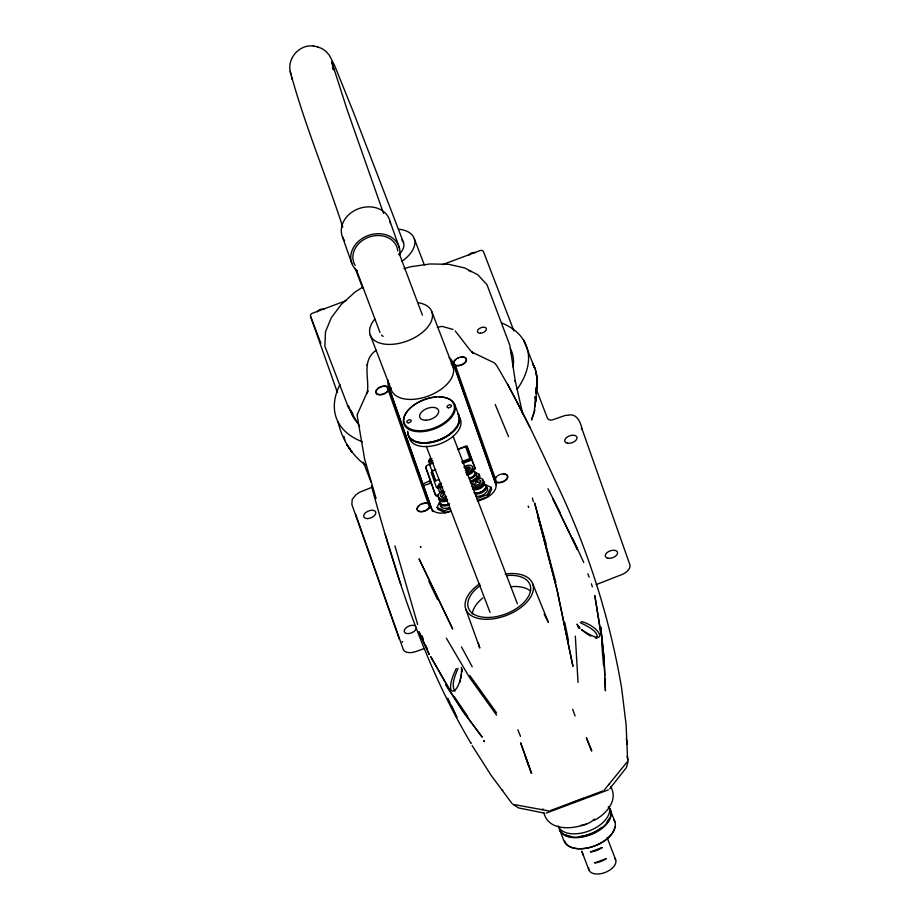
<?xml version="1.0" encoding="UTF-8"?>
<svg xmlns="http://www.w3.org/2000/svg" width="920" height="920" viewBox="0 0 920 920"><rect width="100%" height="100%" fill="white"/><g stroke="black" fill="none" stroke-linecap="round" stroke-linejoin="round"><path stroke-width="1.38" d="M376.28 350.232C360.916 360.663 369.863 378.269 367.218 393.162L367.885 390.712L357.5 414.011L357.293 416.403L364.607 458.999L376.061 498.375M534.934 409.894L531.495 420.003L534.106 412.401L535.854 396.704M461.679 670.415L461.679 669.38L461.644 672.186L461.564 668.771M332.603 68.931L332.649 65.055L333.695 69.874L331.648 61.525L347.3 110.227L383.502 213.382M603.06 790.878L549.964 810.716M461.656 671.715L461.736 669.472C459.942 698.475 441.485 698.441 456.274 668.553M367.287 363.803L367.206 365.47M535.175 406.651L535.773 396.934M535.543 401.913L537.372 381.984L535.992 371.346L523.733 340.434M471.086 742.842L471.028 743.394C423.43 663.734 395.692 574.851 371.438 485.875M357.397 414.322L357.293 415M460.816 678.327L461.483 674.107M459.816 682.41L460.483 679.684M628.176 761.242L626.394 767.602L609.684 788.831M479.09 478.365L479.941 476.261L479.193 474.306L475.755 472.73M430.1 465.186L428.57 461.23L429.835 458.585M439.599 492.039L437.575 486.76L438.84 484.127L441.416 483.161M450.662 510.922L445.119 512.624L437.816 509.277L437.092 507.403L440.024 501.239M476.985 478.952L479.193 474.306M476.583 498.72L487.428 494.672L490.947 487.278L484.851 484.483A7.877 4.473 -21 0 1 484.874 490.636A7.877 4.473 -21 0 1 475.042 493.902M458.022 668.288C455.503 674.808 450.662 684.79 454.905 691.127M627.049 744.36L627.313 742.336L626.186 738.967M356.925 494.178L359.156 492.453L371.714 487.393M477.308 500.595L488.14 496.547L491.671 489.152L490.947 487.278M604.244 790.061L627.026 762.116M423.579 485.817L422.878 483.977L430.399 480.562L426.121 468.406A2.864 1.621 -21 0 1 426.523 467.026M356.097 494.5L352.233 499.33L351.842 504.413L399.418 639.4M594.32 820.283C606.107 814.257 618.677 800.181 610.661 786.531M362.56 287.236L355.074 292.065L341.274 304.44L331.349 317.664L325.496 331.729L324.863 346.207L348.082 406.686M433.205 462.817L430.732 464.025A1.426 0.816 -21 0 0 429.893 465.198L435.103 479.952A1.426 0.816 -21 0 0 436.471 480.297L439.127 479.596M435.781 469.522L433.308 470.741A1.426 0.816 -21 0 0 432.469 471.902L435.781 481.298M584.441 798.019L571.124 803.16M596.217 584.591L621.563 574.689A11.454 6.509 -21 0 0 629.855 564.65L582.268 429.663C580.716 423.016 577.61 413.793 568.962 414.954M437.334 327.451L441.922 326.347L453.008 329.44M345.909 300.725L312.409 313.237A2.864 2.357 -19.4 0 0 310.569 316.445L337.398 392.553M442.497 264.627L480.022 250.608A2.864 2.357 -19.4 0 1 483.552 251.804L513.9 330.878M457.47 449.316L465.52 446.315L465.945 447.407M457.631 449.65L467.015 446.142L475.26 468.751L472.581 469.752M430.491 464.036L427.926 464.991A2.864 1.621 -21 0 0 425.787 467.521L435.275 494.442A2.864 1.621 -21 0 0 438.495 494.971M461.805 461.587L469.844 458.585L470.269 459.678L462.219 462.691M462.495 463.45L471.879 459.942L467.015 446.142M423.418 485.518L431.319 483.172L435.608 495.328A2.864 1.621 -21 0 0 438.115 496.064M437.575 486.76L440.185 487.956L442.773 486.99M437.092 507.403L444.406 510.738L450.421 508.495M477.526 501.331L482.897 499.318A17.192 9.763 -21 0 0 495.742 484.092L453.042 362.928A34.373 19.515 -21 0 0 449.109 357.535M546.261 813.073L608.338 789.877M597.068 638.054C598.966 631.085 585.615 625.404 580.221 622.621M423.924 648.669L415.84 651.556A11.454 6.509 -21 0 1 403.224 649.324L355.649 514.337M403.937 268.72L410.492 266.777L429.95 263.971L448.695 264.305L464.542 267.892L477.836 274.804L486.967 284.671L509.829 345.276L515.372 381.662L515.188 380.765L522.79 414.034M586.04 824.101C572.389 829.426 548.814 831.185 543.984 813.154M313.743 46.057C299.92 43.976 287.258 57.822 290.191 71.426C304.474 124.303 325.829 175.041 342.803 227.067M317.342 46.805L321.897 48.541L325.887 51.325L329.325 55.188L334.535 65.354L353.602 112.654L403.523 242.592M595.251 637.939L596.562 638.101M513.762 804.494L548.527 810.876M313.352 46.034L317.745 46.828M544.559 813.165L518.581 807.932L512.877 804.31M581.382 621.552C601.864 626.945 609.385 648.543 581.831 629.763M568.169 415.242L565.34 415.403L552.529 419.819A4.289 3.53 -19.4 0 1 547.342 417.99L536.026 388.504M428.57 461.23L431.192 462.415M588.478 634.834L590.824 636.111M585.775 633.006L587.569 634.225M581.44 629.579L584.867 632.396M502.791 790.487L502.078 789.855M365.907 465.451C351.267 454.859 342.136 439.242 337.973 421.774M579.646 627.842L577.967 625.933L579.991 628.188M455.216 330.947L470.212 350.313L473.558 353.429L471.603 351.957L494.649 363.032L496.673 365.585C519.524 403.765 538.246 444.245 557.06 484.529C587.696 548.722 609.488 617.056 621.483 687.171M512.083 803.597L491.004 775.203L472.109 745.499M578.749 626.819L577.024 624.128L578.611 628.13M469.821 675.533L496.593 712.873M496.581 715.15L469.614 677.649L446.372 638.216M544.203 614.261L548.435 622.403L532.76 583.889M454.376 696.819L467.693 716.381M347.622 405.892L359.593 426.374M461.518 646.944L472.224 666.862M507.702 384.261L530.069 427.547M532.979 364.55L535.245 368.989L532.496 363.25M548.009 488.727L560.406 513.084M428.881 581.417L437.541 599.587M450.811 704.605L456.906 717.428L451.57 705.962M572.32 537.683L583.74 562.488M447.925 698.269L450.236 703.34M425.902 645.633L427.167 648.588M591.824 750.685L586.408 737.806L591.491 751.042M495.213 404.489L508.53 436.632M517.856 729.755L520.513 736.391M414.253 238.579L424.35 264.96M431.882 311.834L452.996 366.839M422.418 315.146L399.188 253.471M454.825 404.823L459.046 415.828M610.65 810.773L614.87 821.779M487.428 494.672L488.14 496.547M471.879 459.942L475.26 468.751M453.077 436.241L517.373 603.738M607.073 837.395L615.687 859.843M583.211 855.14L581.797 851.23L588.869 869.86M426.259 446.269L490.049 612.421M440.185 487.956L442.209 493.235M380.006 332.476L356.281 269.514M355.097 268.226L362.698 287.994M444.406 510.738L445.119 512.624M430.399 480.562L431.457 483.31M429.651 481.447L430.364 483.287M370.197 334.88L391.31 389.896M559.693 829.817L563.914 840.822A27.197 15.444 -21 0 0 596.735 844.985A27.197 15.444 -21 0 0 613.594 819.386M348.45 405.616L350.98 412.217M310.569 316.445L320.861 343.24M363.365 462.185L371.082 482.275M587.868 573.792L589.133 577.162M461.253 667.38L462.254 670.07M422.038 635.755L423.303 639.135M521.203 744.36L520.766 743.095L531.726 773.375M465.716 608.948L479.791 648.059L478.308 642.838M572.665 709.262L575.08 715.99M455.411 365.412L496.915 483.161M496.179 484.794L454.422 366.309A34.442 19.561 -21 0 0 450.489 360.916M390.022 221.363L399.487 248.216M465.52 446.315L470.269 459.678M431.135 472.409L436.333 487.163A2.864 1.621 -21 0 0 438.449 487.968M342.424 236.773L351.888 263.614M432.595 511.589L389.896 390.425A34.442 19.561 -21 0 1 389.551 383.686M387.159 387.044L429.858 508.208M524.894 755.021L528.851 766.44M520.754 743.049L531.254 773.329M385.25 534.324L400.855 584.637M591.399 583.797L592.331 586.868M394.956 545.916L417.668 624.542M627.106 756.206L628.107 759.759M546.101 543.927L534.601 503.01L555.784 582.371M621.552 687.481L626.106 724.719L627.635 760.426M290.191 71.426L291.019 74.669M291.433 76.59L292.249 79.798M532.462 498.019L533.312 501.687M564.765 622.426L568.433 640.389M344.068 436.436L344.827 440.139M535.095 396.566L535.797 400.188L535.29 397.486M535.153 397.371L535.819 401.338M601.588 641.815L603.566 665.608M575.322 636.122L578.036 682.433M604.796 675.487L604.095 658.755L600.748 627.244L604.095 658.755L605.44 690.817L604.911 678.27M355.143 265.397A22.908 18.848 -19.4 0 1 369.403 236.957A22.908 18.848 -19.4 0 1 397.773 250.941M383.077 336.409A22.908 13.006 -21 0 1 381.512 335.006M357.155 270.882A25.058 20.619 -19.4 0 1 367.966 235.589A25.058 20.619 -19.4 0 1 399.751 254.966M344.563 240.706A25.058 20.619 -19.4 0 1 358.501 208.748A25.058 20.619 -19.4 0 1 390.402 223.583M401.787 239.867A21.471 12.19 -21 0 1 398.877 254.656M594.389 819.099A14.317 8.13 -21 0 1 580.474 825.516M457.976 413.988A27.197 15.444 -21 0 1 437.793 440.864A27.197 15.444 -21 0 1 407.836 431.319M458.321 416.231A27.197 15.444 -21 0 1 441.278 443.336A27.197 15.444 -21 0 1 409.055 436.034M608.246 806.782A27.197 15.444 -21 0 1 593.377 832.956A27.197 15.444 -21 0 1 559.486 829.265M609.178 806.932A27.197 15.444 -21 0 1 588.834 831.013A27.197 15.444 -21 0 1 558.221 825.964M458.93 417.887A26.485 15.042 -21 0 1 446.959 436.057A26.485 15.042 -21 0 1 419.773 442.485M418.428 442.221A26.485 15.042 -21 0 1 415.921 441.485M414.793 441.013A26.485 15.042 -21 0 1 411.113 438.518M457.757 413.436A27.197 15.444 -21 0 1 438.702 439.909A27.197 15.444 -21 0 1 407.583 432.181M608.453 807.334A27.197 15.444 -21 0 1 591.41 834.44A27.197 15.444 -21 0 1 559.188 827.137M608.948 818.811A26.485 15.042 -21 0 1 606.912 822.135M601.692 827.402A26.485 15.042 -21 0 1 584.694 835.555M583.372 835.855A26.485 15.042 -21 0 1 579.439 836.475M570.952 836.337A26.485 15.042 -21 0 1 565.984 834.865M438.909 396.934A27.197 15.444 -21 0 1 447.844 421.095A27.197 15.444 -21 0 1 405.306 426.466A27.197 15.444 -21 0 1 429.628 398.107M430.974 397.808A27.197 15.444 -21 0 1 436.344 397.037M614.859 826.562A26.485 15.042 -21 0 1 594.607 846.032A26.485 15.042 -21 0 1 566.938 844.48M566.053 843.444A26.485 15.042 -21 0 1 564.799 841.121M614.525 858.026A14.317 8.13 -21 0 1 604.981 872.516A14.317 8.13 -21 0 1 588.627 867.709M500.664 474.306A6.727 3.818 -21 0 1 507.391 477.71A6.727 3.818 -21 0 1 497.375 482.322A6.727 3.818 -21 0 1 497.743 475.651M498.651 475.122A6.727 3.818 -21 0 1 499.64 474.662M503.447 474.168A6.727 3.818 -21 0 1 507.173 478.676A6.727 3.818 -21 0 1 498.134 482.735A6.727 3.818 -21 0 1 496.064 477.48M459.436 357.351A6.727 3.818 -21 0 1 466.164 360.755A6.727 3.818 -21 0 1 456.159 365.366A6.727 3.818 -21 0 1 456.515 358.697M457.424 358.167A6.727 3.818 -21 0 1 458.413 357.719M466.118 358.616A6.727 3.818 -21 0 1 463.105 364.308A6.727 3.818 -21 0 1 454.836 365.113A6.727 3.818 -21 0 1 455.803 359.616M457.55 358.49A6.727 3.818 -21 0 1 458.528 358.029M460.598 357.409A6.727 3.818 -21 0 1 465.681 358.144M384.318 385.963A6.727 3.818 -21 0 1 386.664 392.035A6.727 3.818 -21 0 1 376.061 392.955A6.727 3.818 -21 0 1 383.318 386.043M384.445 386.273A6.727 3.818 -21 0 1 388.32 390.551A6.727 3.818 -21 0 1 379.764 394.887A6.727 3.818 -21 0 1 376.544 390.287M377.062 389.597A6.727 3.818 -21 0 1 378.511 388.309M379.397 387.757A6.727 3.818 -21 0 1 380.351 387.262M381.363 386.872A6.727 3.818 -21 0 1 383.445 386.365M422.464 503.504A6.727 3.818 -21 0 1 429.72 506.494A6.727 3.818 -21 0 1 419.945 511.44A6.727 3.818 -21 0 1 419.6 504.953M420.486 504.39A6.727 3.818 -21 0 1 421.452 503.907M422.579 503.826A6.727 3.818 -21 0 1 429.904 506.575A6.727 3.818 -21 0 1 420.67 511.819A6.727 3.818 -21 0 1 418.945 505.885M420.612 504.712A6.727 3.818 -21 0 1 421.567 504.217M451.191 363.618A32.924 18.699 -21 0 1 429.387 395.611A32.924 18.699 -21 0 1 390.77 387.492M418.45 302.737A32.924 18.699 -21 0 1 427.248 327.681A32.924 18.699 -21 0 1 383.628 343.976A32.924 18.699 -21 0 1 374.831 319.033M505.183 573.988A35.788 20.32 -21 0 1 530.219 597.724A35.788 20.32 -21 0 1 477.238 618.159A35.788 20.32 -21 0 1 479.63 583.855M475.295 473.811A6.44 3.657 -21 0 1 476.215 477.802A6.44 3.657 -21 0 1 470.292 481.401M473.19 471.097A6.44 3.657 -21 0 1 475.617 474.904A6.44 3.657 -21 0 1 469.395 479.055M485.76 486.829A7.877 4.473 -21 0 1 485.783 492.993A7.877 4.473 -21 0 1 475.95 496.259M449.42 507.564A7.877 4.473 -21 0 1 440.416 504.919M448.511 505.218A7.877 4.473 -21 0 1 439.898 501.273M506.644 575.563A32.924 18.699 -21 0 1 527.286 598.322A32.924 18.699 -21 0 1 478.894 616.4A32.924 18.699 -21 0 1 480.562 585.304M472.293 613.939A32.683 18.561 -21 0 1 482.816 597.977M510.807 586.718A32.683 18.561 -21 0 1 530.46 590.962M432.848 460.931A2.151 1.219 -21 0 1 430.433 460.529A2.151 1.219 -21 0 1 432.043 458.631M441.853 486.461A2.151 1.219 -21 0 1 439.438 486.07A2.151 1.219 -21 0 1 441.048 484.161M474.421 471.937A5.658 3.208 -21 0 1 469.246 478.066M484.736 484.656A7.21 4.094 -21 0 1 483.402 490.682A7.21 4.094 -21 0 1 474.145 492.706M449.489 503.792A7.21 4.094 -21 0 1 442.474 504.896A7.21 4.094 -21 0 1 440.07 501.342M472.374 468.096A5.658 3.208 -21 0 1 472.822 472.075A5.658 3.208 -21 0 1 466.589 474.938M483.816 481.781A7.084 4.025 -21 0 1 481.516 487.726A7.084 4.025 -21 0 1 472.661 489.21M484.633 484.725A7.084 4.025 -21 0 1 483.322 490.647A7.084 4.025 -21 0 1 474.237 492.637M449.443 503.734A7.084 4.025 -21 0 1 442.543 504.815A7.084 4.025 -21 0 1 440.185 501.331M446.901 500.986A7.084 4.025 -21 0 1 439.15 497.444M471.592 470.649A3.438 1.955 -21 0 1 471.431 471.212M471.051 471.776A3.438 1.955 -21 0 1 468.97 473.167M468.107 473.421A3.438 1.955 -21 0 1 467.268 473.524M466.854 469.867A3.438 1.955 -21 0 1 467.671 469.487M468.522 469.234A3.438 1.955 -21 0 1 469.361 469.131M465.761 469.349A3.438 1.955 -21 0 1 466.474 468.866M467.291 468.498A3.438 1.955 -21 0 1 469.752 468.188M482.149 484.989A4.865 2.76 -21 0 1 481.62 485.806M480.826 486.565A4.865 2.76 -21 0 1 474.26 487.945M473.869 484.529A4.865 2.76 -21 0 1 474.674 483.759M475.674 483.08A4.865 2.76 -21 0 1 480.32 482.114M475.295 482.091A4.865 2.76 -21 0 1 477.652 481.217M447.626 499.272A4.865 2.76 -21 0 1 442.072 499.974M441.692 496.547A4.865 2.76 -21 0 1 443.497 495.109M443.118 494.12A4.865 2.76 -21 0 1 444.268 493.591M472.65 467.716A5.508 3.128 -21 0 1 471.902 471.511A5.508 3.128 -21 0 1 466.256 473.857M463.818 467.095A5.508 3.128 -21 0 1 472.466 466.762A5.508 3.128 -21 0 1 465.623 472.213M482.344 480.205A6.946 3.944 -21 0 1 481.758 486.174A6.946 3.944 -21 0 1 472.385 488.14M470.442 482.77A6.946 3.944 -21 0 1 479.906 478.112A6.946 3.944 -21 0 1 481.919 483.805A6.946 3.944 -21 0 1 471.753 486.484M446.499 499.916A6.946 3.944 -21 0 1 438.564 497.582M445.855 498.272A6.946 3.944 -21 0 1 438.046 496.984A6.946 3.944 -21 0 1 443.233 490.831M465.025 468.315A2.864 1.621 -21 0 1 469.016 466.934A2.864 1.621 -21 0 1 469.28 469.372A2.864 1.621 -21 0 1 465.255 470.327M446.372 496.386A4.289 2.438 -21 0 1 440.53 496.053A4.289 2.438 -21 0 1 444.808 491.935M388.309 380.259A34.373 19.515 -21 0 0 388.654 386.986L431.365 508.15A17.192 9.763 -21 0 0 450.708 511.347M431.779 470.775A2.864 1.621 -21 0 1 432.814 470.074M416.38 628.038A6.44 3.657 -22.8 0 1 407.847 633.638A6.44 3.657 -22.8 0 1 405.858 627.981A6.44 3.657 -22.8 0 1 415.748 626.255M468.809 270.802A2.323 1.322 -21 0 1 470.879 271.745M317.377 311.822A5.014 4.128 -19.4 0 1 324.012 309.339M468.901 255.208A5.014 4.128 -19.4 0 1 475.548 252.724M510.312 348.45A85.893 48.771 -21 0 1 513.107 366.93M358.029 423.211A85.893 48.771 -21 0 1 350.221 409.687M510.646 350.647A85.893 48.771 -21 0 1 510.922 353.326M352.947 413.758A85.893 48.771 -21 0 1 350.669 410.412M398.475 229.183A32.924 18.699 -21 0 1 402.086 261.222M581.337 428.087A14.317 8.13 -21 0 1 582.268 429.663M501.699 323A101.648 57.718 -21 0 1 517.097 389.355M362.319 441.749A101.648 57.718 -21 0 1 339.917 384.663M537.291 380.213L535.762 393.208L537.36 383.019L536.348 389.643L537.291 380.213L535.992 371.346L537.291 380.213M402.454 641.539L402.419 641.688A1.208 1 -19.4 0 0 402.466 642.114L402.454 641.539M609.569 784.081L608.948 784.541L609.569 784.081M543.053 809.301L542.098 809.519L543.053 809.301M602.106 847.573L590.421 851.931A14.317 8.13 -21 0 0 602.106 847.573M606.337 858.567L594.642 862.937A14.317 8.13 -21 0 0 606.337 858.567M624.703 558.233L624.703 558.233M482.022 736.943L463.082 711.447L446.016 685.055L463.082 711.447L482.022 736.943M352.107 452.249L346.863 444.785L352.038 452.272M450.489 691.276L430.767 656.776L450.489 691.276M566.237 526.297L552.931 498.858L577.484 549.665L566.237 526.297M452.617 628.855L419.152 559.015L452.617 628.855M420.773 547.342L420.394 546.514A42.32 25.76 -89.5 0 1 420.773 547.342M429.237 654.522L419.06 631.959L429.237 654.522M484.184 741.14L483.977 740.565L484.38 741.692A27.255 4.186 65.1 0 0 484.184 741.14M528.563 507.058L528.322 506.184A42.308 26.565 48.1 0 0 528.563 507.058M544.916 542.754L537.487 514.797L557.048 589.835L572.907 666.172L557.048 589.835L544.916 542.754M598.506 618.332L594.792 595.493L601.139 634.984L598.506 618.332M421.061 430.709A26.485 15.042 -21 0 0 453.94 404.524A26.485 15.042 -21 0 0 412.401 406.134A26.485 15.042 -21 0 0 421.061 430.709M408.308 422.786A2.323 1.322 -21 0 0 411.194 420.497A2.323 1.322 -21 0 0 407.548 420.635A2.323 1.322 -21 0 0 408.308 422.786M448.534 407.755A2.323 1.322 -21 0 0 451.421 405.467A2.323 1.322 -21 0 0 447.775 405.605A2.323 1.322 -21 0 0 448.534 407.755M426.075 420.198A10.017 5.692 -21 0 0 438.518 410.285A10.017 5.692 -21 0 0 422.797 410.895A10.017 5.692 -21 0 0 426.075 420.198M475.421 485.265A4.289 2.438 -21 0 0 480.757 481.022A4.289 2.438 -21 0 0 474.018 481.286A4.289 2.438 -21 0 0 475.421 485.265M480.493 333.224A4.726 2.679 -21 0 0 486.358 328.555A4.726 2.679 -21 0 0 478.94 328.842A4.726 2.679 -21 0 0 480.493 333.224M567.444 443.198A6.44 3.657 -19.2 0 0 577.07 438.092A6.44 3.657 -19.2 0 0 568.134 436.471A6.44 3.657 -19.2 0 0 567.444 443.198M607.982 558.233A6.44 3.657 -19.2 0 0 617.619 553.127A6.44 3.657 -19.2 0 0 608.672 551.505A6.44 3.657 -19.2 0 0 607.982 558.233M367.804 518.592A6.44 3.657 -22.8 0 0 375.728 512.026A6.44 3.657 -22.8 0 0 365.7 512.612A6.44 3.657 -22.8 0 0 367.804 518.592"/></g></svg>
